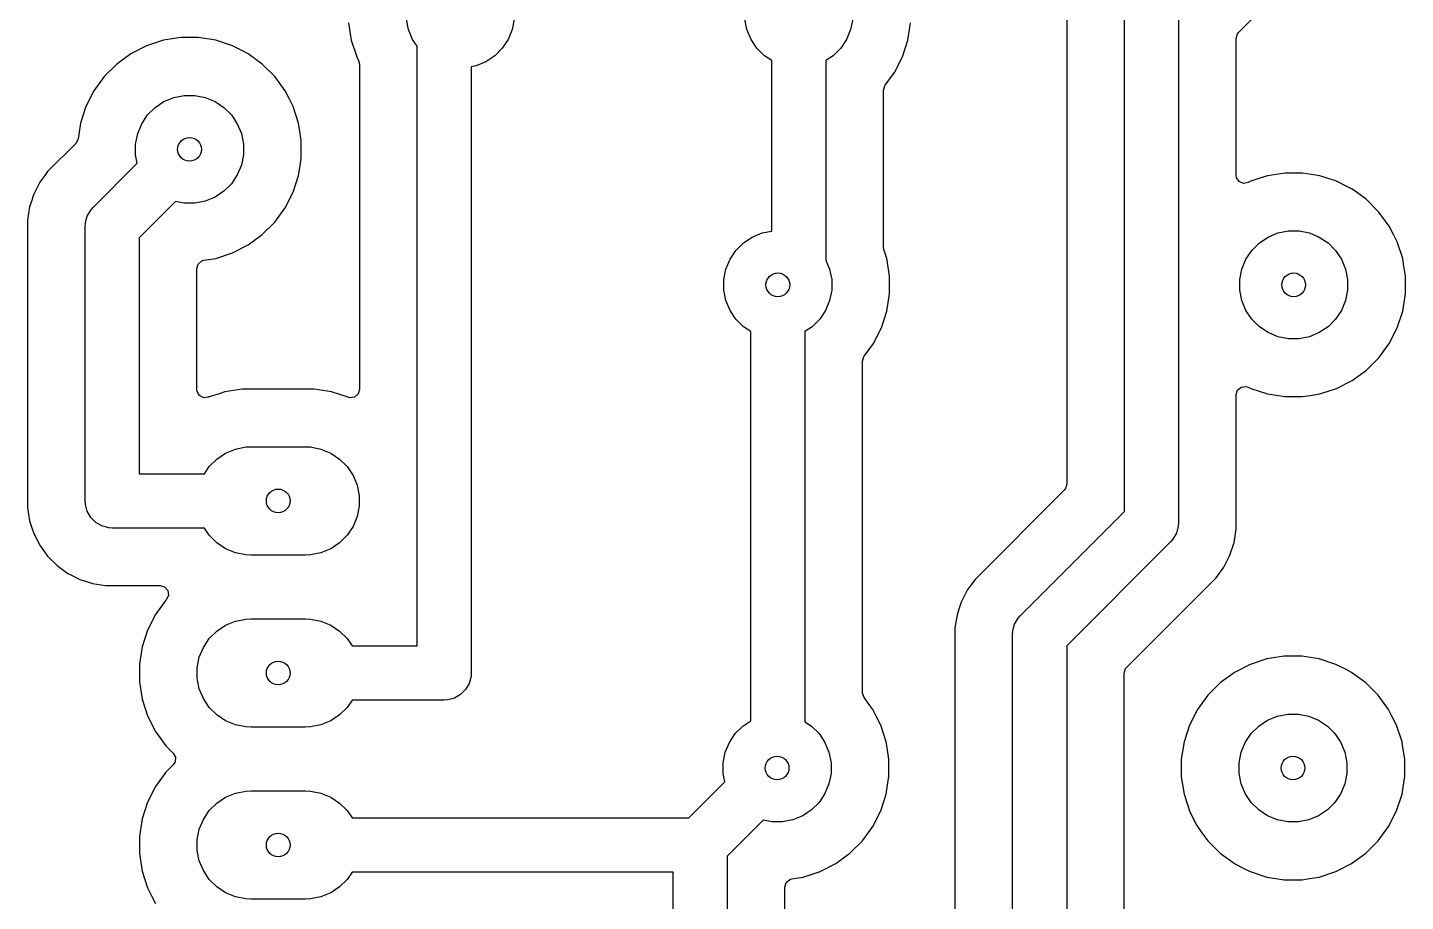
# Model space of a CAD drawing. Header units: millimetres. Extents: x 20 to 120, y -120 to -20.
# Drawn here: x 60.72 to 81.07, y -100.31 to -87.41 of the extents above; entities that cross this region are included whole.
import ezdxf

# ---------------------------------------------------------------- set-up
doc = ezdxf.new("R2010")
doc.units = ezdxf.units.MM
doc.layers.add('B.Cu', color=153, linetype='CONTINUOUS', true_color=0x4d7fc4)

msp = doc.modelspace()

# ---------------------------------------------------------------- linework, layer by layer
at = {"layer": 'B.Cu', "linetype": 'CONTINUOUS'}
for p, q in [((76.0681, -86.897977), (76.0681, -94.146164)), ((78.605419, -87.478055), (79.379905, -86.703569)), ((76.9186, -94.549814), (76.9186, -86.9964)), ((66.344448, -87.437228), (66.313852, -87.283414)), ((67.906148, -87.283414), (67.875552, -87.437228)), ((71.344448, -87.437228), (71.313852, -87.283414)), ((72.906148, -87.283414), (72.875552, -87.437228)), ((77.7186, -87.162086), (77.7186, -94.7155)), ((65.4595, -87.334902), (65.50014, -87.591493)), ((66.404463, -87.582117), (66.344448, -87.437228)), ((67.875552, -87.437228), (67.815537, -87.582117)), ((71.404463, -87.582117), (71.344448, -87.437228)), ((72.875552, -87.437228), (72.815537, -87.582117)), ((73.71986, -87.591493), (73.744797, -87.434045)), ((73.744797, -87.434045), (73.7605, -87.334902)), ((78.5691, -87.565736), (78.588785, -87.498697)), ((78.588785, -87.498697), (78.605419, -87.478055)), ((62.476423, -87.675422), (62.244945, -87.793368)), ((62.723506, -87.59514), (62.476423, -87.675422)), ((62.980098, -87.5545), (62.723506, -87.59514)), ((62.980103, -87.5545), (62.980098, -87.5545)), ((63.239897, -87.5545), (62.980103, -87.5545)), ((63.239902, -87.5545), (63.239897, -87.5545)), ((63.496493, -87.59514), (63.239902, -87.5545)), ((63.743576, -87.675422), (63.496493, -87.59514)), ((63.902764, -87.756534), (63.743576, -87.675422)), ((65.50014, -87.591493), (65.580421, -87.838572)), ((66.4717, -87.682744), (66.404463, -87.582117)), ((66.4717, -96.535), (66.4717, -87.682744)), ((67.728408, -87.712515), (67.617515, -87.823408)), ((67.815537, -87.582117), (67.728408, -87.712515)), ((71.491592, -87.712515), (71.404463, -87.582117)), ((71.602485, -87.823408), (71.491592, -87.712515)), ((72.728408, -87.712515), (72.617515, -87.823408)), ((72.815537, -87.582117), (72.728408, -87.712515)), ((73.639579, -87.838572), (73.71986, -87.591493)), ((78.5691, -89.583805), (78.5691, -87.565736)), ((62.244945, -87.793368), (62.034774, -87.946066)), ((63.975051, -87.793366), (63.902764, -87.756534)), ((63.975053, -87.793367), (63.975051, -87.793366)), ((63.975054, -87.793368), (63.975053, -87.793367)), ((64.110915, -87.892077), (63.975054, -87.793368)), ((64.185229, -87.946069), (64.110915, -87.892077)), ((65.580421, -87.838572), (65.607684, -87.892077)), ((65.607684, -87.892077), (65.6212, -87.948373)), ((67.487117, -87.910537), (67.342228, -87.970552)), ((67.617515, -87.823408), (67.487117, -87.910537)), ((71.71, -87.895247), (71.602485, -87.823408)), ((71.71, -90.411156), (71.71, -87.895247)), ((72.617515, -87.823408), (72.51, -87.895247)), ((72.51, -87.895247), (72.51, -90.838657)), ((73.521634, -88.070051), (73.639579, -87.838572)), ((62.034768, -87.946071), (61.851071, -88.129768)), ((62.034774, -87.946066), (62.034768, -87.946071)), ((64.368931, -88.129771), (64.185229, -87.946069)), ((65.6212, -87.948373), (65.6212, -92.749275)), ((67.342228, -87.970552), (67.2717, -87.984581)), ((67.2717, -87.984581), (67.2717, -96.935)), ((73.384161, -88.259265), (73.521634, -88.070051)), ((61.851066, -88.129774), (61.698368, -88.339945)), ((61.851071, -88.129768), (61.851066, -88.129774)), ((64.521634, -88.339949), (64.368931, -88.129771)), ((73.3605, -88.332122), (73.380185, -88.265083)), ((73.380185, -88.265083), (73.384161, -88.259265)), ((61.698368, -88.339945), (61.580422, -88.571423)), ((62.602485, -88.586592), (62.732883, -88.499463)), ((62.732883, -88.499463), (62.877772, -88.439448)), ((62.877772, -88.439448), (63.031586, -88.408852)), ((63.031586, -88.408852), (63.188414, -88.408852)), ((63.188414, -88.408852), (63.342228, -88.439448)), ((63.342228, -88.439448), (63.487117, -88.499463)), ((63.487117, -88.499463), (63.617515, -88.586592)), ((64.584806, -88.463931), (64.521634, -88.339949)), ((64.639577, -88.571423), (64.584806, -88.463931)), ((73.3605, -90.646952), (73.3605, -88.332122)), ((61.580422, -88.571423), (61.500139, -88.818506)), ((62.404463, -88.827883), (62.491592, -88.697485)), ((62.491592, -88.697485), (62.602485, -88.586592)), ((63.617515, -88.586592), (63.728408, -88.697485)), ((63.728408, -88.697485), (63.815537, -88.827883)), ((64.639577, -88.571425), (64.639577, -88.571423)), ((64.639579, -88.571428), (64.639577, -88.571425)), ((64.71986, -88.818507), (64.639579, -88.571428)), ((61.500139, -88.818506), (61.463557, -89.049477)), ((62.344448, -88.972772), (62.404463, -88.827883)), ((63.815537, -88.827883), (63.875552, -88.972772)), ((64.738947, -88.939021), (64.71986, -88.818507)), ((64.7605, -89.075097), (64.738947, -88.939021)), ((61.428765, -89.11776), (61.014474, -89.532051)), ((61.433628, -89.112612), (61.428765, -89.11776)), ((61.463557, -89.049477), (61.433628, -89.112612)), ((62.313852, -89.126586), (62.344448, -88.972772)), ((62.313852, -89.283414), (62.313852, -89.126586)), ((63.875552, -88.972772), (63.906148, -89.126586)), ((63.906148, -89.126586), (63.906148, -89.283414)), ((64.7605, -89.334902), (64.7605, -89.075097)), ((62.339078, -89.410235), (62.313852, -89.283414)), ((63.906148, -89.283414), (63.875552, -89.437228)), ((64.742539, -89.448298), (64.7605, -89.334902)), ((61.014472, -89.532054), (60.971287, -89.591493)), ((61.014474, -89.532052), (61.014472, -89.532054)), ((61.014474, -89.532051), (61.014474, -89.532052)), ((61.685457, -90.063857), (62.339078, -89.410235)), ((63.875552, -89.437228), (63.815537, -89.582117)), ((64.71986, -89.591493), (64.742539, -89.448298)), ((60.898776, -89.691294), (60.809417, -89.866669)), ((60.971287, -89.591493), (60.898776, -89.691294)), ((63.728408, -89.712515), (63.617515, -89.823408)), ((63.815537, -89.582117), (63.728408, -89.712515)), ((64.639579, -89.838572), (64.71986, -89.591493)), ((78.575728, -89.623803), (78.5691, -89.583805)), ((78.615985, -89.680909), (78.575728, -89.623803)), ((78.680725, -89.707186), (78.615985, -89.680909)), ((78.749395, -89.69429), (78.680725, -89.707186)), ((78.786423, -89.675423), (78.749395, -89.69429)), ((78.786425, -89.675422), (78.786423, -89.675423)), ((78.786428, -89.675421), (78.786425, -89.675422)), ((78.918869, -89.632388), (78.786428, -89.675421)), ((79.033506, -89.59514), (78.918869, -89.632388)), ((79.290098, -89.5545), (79.033506, -89.59514)), ((79.290103, -89.5545), (79.290098, -89.5545)), ((79.549897, -89.5545), (79.290103, -89.5545)), ((79.549902, -89.5545), (79.549897, -89.5545)), ((79.806493, -89.59514), (79.549902, -89.5545)), ((80.053576, -89.675422), (79.806493, -89.59514)), ((80.212764, -89.756534), (80.053576, -89.675422)), ((60.783619, -89.94607), (60.74859, -90.053873)), ((60.78362, -89.946068), (60.783619, -89.94607)), ((60.792446, -89.918899), (60.78362, -89.946068)), ((60.809417, -89.866669), (60.792446, -89.918899)), ((63.487117, -89.910537), (63.342228, -89.970552)), ((63.617515, -89.823408), (63.487117, -89.910537)), ((64.521634, -90.070051), (64.639579, -89.838572)), ((80.285051, -89.793366), (80.212764, -89.756534)), ((80.285053, -89.793367), (80.285051, -89.793366)), ((80.285054, -89.793368), (80.285053, -89.793367)), ((80.360499, -89.848182), (80.285054, -89.793368)), ((80.495229, -89.946069), (80.360499, -89.848182)), ((80.678931, -90.129771), (80.495229, -89.946069)), ((60.74859, -90.053873), (60.7178, -90.248277)), ((61.598748, -90.193626), (61.650959, -90.103195)), ((61.650959, -90.103195), (61.685457, -90.063857)), ((62.904764, -89.975921), (62.3683, -90.512385)), ((63.031586, -90.001148), (62.904764, -89.975921)), ((63.188414, -90.001148), (63.031586, -90.001148)), ((63.342228, -89.970552), (63.188414, -90.001148)), ((64.368931, -90.280229), (64.521634, -90.070051)), ((80.831634, -90.339949), (80.678931, -90.129771)), ((60.7178, -90.248277), (60.7178, -94.493422)), ((61.5683, -90.3467), (61.571722, -90.29449)), ((61.5683, -94.395), (61.5683, -90.3467)), ((61.571722, -90.29449), (61.585243, -90.244029)), ((61.585243, -90.244029), (61.598748, -90.193626)), ((64.185229, -90.463931), (64.368931, -90.280229)), ((80.894805, -90.463928), (80.831634, -90.339949)), ((62.3683, -90.512385), (62.3683, -93.995)), ((63.975051, -90.616634), (64.185229, -90.463931)), ((71.292485, -90.586592), (71.422883, -90.499463)), ((71.422883, -90.499463), (71.567772, -90.439448)), ((71.567772, -90.439448), (71.71, -90.411156)), ((78.912485, -90.586592), (79.042883, -90.499463)), ((79.042883, -90.499463), (79.187772, -90.439448)), ((79.187772, -90.439448), (79.341586, -90.408852)), ((79.341586, -90.408852), (79.498414, -90.408852)), ((79.498414, -90.408852), (79.652228, -90.439448)), ((79.652228, -90.439448), (79.797117, -90.499463)), ((79.797117, -90.499463), (79.927515, -90.586592)), ((80.949577, -90.571423), (80.894805, -90.463928)), ((63.496493, -90.81486), (63.743572, -90.734579)), ((63.743572, -90.734579), (63.975051, -90.616634)), ((71.094463, -90.827883), (71.181592, -90.697485)), ((71.181592, -90.697485), (71.292485, -90.586592)), ((73.366569, -90.68527), (73.3605, -90.646952)), ((73.40986, -90.818507), (73.366569, -90.68527)), ((78.714463, -90.827883), (78.801592, -90.697485)), ((78.801592, -90.697485), (78.912485, -90.586592)), ((79.927515, -90.586592), (80.038408, -90.697485)), ((80.038408, -90.697485), (80.125537, -90.827883)), ((80.949577, -90.571425), (80.949577, -90.571423)), ((80.949579, -90.571428), (80.949577, -90.571425)), ((81.02986, -90.818507), (80.949579, -90.571428)), ((63.2188, -90.964747), (63.238485, -90.897708)), ((63.2188, -92.749275), (63.2188, -90.964747)), ((63.238485, -90.897708), (63.291289, -90.851953)), ((63.291289, -90.851953), (63.323401, -90.842274)), ((63.323401, -90.842274), (63.496493, -90.81486)), ((71.003852, -91.126586), (71.034448, -90.972772)), ((71.034448, -90.972772), (71.094463, -90.827883)), ((72.51, -90.838657), (72.565552, -90.972772)), ((72.565552, -90.972772), (72.596148, -91.126586)), ((73.413624, -90.842274), (73.40986, -90.818507)), ((73.4505, -91.075097), (73.413624, -90.842274)), ((78.623852, -91.126586), (78.654448, -90.972772)), ((78.654448, -90.972772), (78.714463, -90.827883)), ((80.125537, -90.827883), (80.185552, -90.972772)), ((80.185552, -90.972772), (80.216148, -91.126586)), ((81.042404, -90.897708), (81.02986, -90.818507)), ((81.0705, -91.075097), (81.042404, -90.897708)), ((71.003852, -91.283414), (71.003852, -91.126586)), ((72.596148, -91.126586), (72.596148, -91.283414)), ((73.4505, -91.334902), (73.4505, -91.075097)), ((78.623852, -91.283414), (78.623852, -91.126586)), ((80.216148, -91.126586), (80.216148, -91.283414)), ((81.0705, -91.334902), (81.0705, -91.075097)), ((71.034448, -91.437228), (71.003852, -91.283414)), ((72.596148, -91.283414), (72.565552, -91.437228)), ((73.439678, -91.403226), (73.4505, -91.334902)), ((78.654448, -91.437228), (78.623852, -91.283414)), ((80.216148, -91.283414), (80.185552, -91.437228)), ((81.059678, -91.403226), (81.0705, -91.334902)), ((71.094463, -91.582117), (71.034448, -91.437228)), ((71.181592, -91.712515), (71.094463, -91.582117)), ((72.505537, -91.582117), (72.418408, -91.712515)), ((72.565552, -91.437228), (72.505537, -91.582117)), ((73.40986, -91.591493), (73.439678, -91.403226)), ((78.714463, -91.582117), (78.654448, -91.437228)), ((78.801592, -91.712515), (78.714463, -91.582117)), ((80.125537, -91.582117), (80.038408, -91.712515)), ((80.185552, -91.437228), (80.125537, -91.582117)), ((81.02986, -91.591493), (81.059678, -91.403226)), ((71.292485, -91.823408), (71.181592, -91.712515)), ((72.418408, -91.712515), (72.307515, -91.823408)), ((73.329579, -91.838572), (73.40986, -91.591493)), ((78.912485, -91.823408), (78.801592, -91.712515)), ((80.038408, -91.712515), (79.927515, -91.823408)), ((80.949579, -91.838572), (81.02986, -91.591493)), ((71.4, -91.895247), (71.292485, -91.823408)), ((71.4, -97.641371), (71.4, -91.895247)), ((72.307515, -91.823408), (72.2, -91.895247)), ((72.2, -91.895247), (72.2, -97.654734)), ((73.211634, -92.070051), (73.329579, -91.838572)), ((79.042883, -91.910537), (78.912485, -91.823408)), ((79.187772, -91.970552), (79.042883, -91.910537)), ((79.341586, -92.001148), (79.187772, -91.970552)), ((79.652228, -91.970552), (79.498414, -92.001148)), ((79.797117, -91.910537), (79.652228, -91.970552)), ((79.927515, -91.823408), (79.797117, -91.910537)), ((80.831634, -92.070051), (80.949579, -91.838572)), ((73.074161, -92.259265), (73.211634, -92.070051)), ((79.498414, -92.001148), (79.341586, -92.001148)), ((80.678931, -92.280229), (80.831634, -92.070051)), ((73.0505, -92.332122), (73.070185, -92.265083)), ((73.0505, -97.22494), (73.0505, -92.332122)), ((73.070185, -92.265083), (73.074161, -92.259265)), ((80.495229, -92.463931), (80.678931, -92.280229)), ((80.285051, -92.616634), (80.495229, -92.463931)), ((63.222613, -92.779788), (63.2188, -92.749275)), ((63.258189, -92.839922), (63.222613, -92.779788)), ((63.633506, -92.78514), (63.54909, -92.812568)), ((63.890098, -92.7445), (63.633506, -92.78514)), ((63.890103, -92.7445), (63.890098, -92.7445)), ((64.949897, -92.7445), (63.890103, -92.7445)), ((64.949902, -92.7445), (64.949897, -92.7445)), ((65.206493, -92.78514), (64.949902, -92.7445)), ((65.453572, -92.865421), (65.206493, -92.78514)), ((65.6212, -92.749275), (65.601515, -92.816314)), ((78.5691, -92.826194), (78.588785, -92.759155)), ((78.588785, -92.759155), (78.641589, -92.7134)), ((78.641589, -92.7134), (78.710747, -92.703456)), ((78.710747, -92.703456), (78.749393, -92.715708)), ((78.749393, -92.715708), (78.786428, -92.734579)), ((78.786428, -92.734579), (79.033507, -92.81486)), ((79.806493, -92.81486), (80.053572, -92.734579)), ((80.053572, -92.734579), (80.285051, -92.616634)), ((63.320628, -92.871277), (63.258189, -92.839922)), ((63.38112, -92.86485), (63.320628, -92.871277)), ((63.381795, -92.866927), (63.38112, -92.86485)), ((63.386424, -92.865422), (63.381795, -92.866927)), ((63.386428, -92.865421), (63.386424, -92.865422)), ((63.54909, -92.812568), (63.386428, -92.865421)), ((65.453575, -92.865422), (65.453572, -92.865421)), ((65.458205, -92.866927), (65.453575, -92.865422)), ((65.45843, -92.866232), (65.458205, -92.866927)), ((65.479553, -92.872013), (65.45843, -92.866232)), ((65.548711, -92.862069), (65.479553, -92.872013)), ((65.601515, -92.816314), (65.548711, -92.862069)), ((78.5691, -93.265097), (78.5691, -92.826194)), ((79.033507, -92.81486), (79.165706, -92.835797)), ((79.165706, -92.835797), (79.290098, -92.8555)), ((79.290098, -92.8555), (79.290103, -92.8555)), ((79.290103, -92.8555), (79.549902, -92.8555)), ((79.549902, -92.8555), (79.663298, -92.837539)), ((79.663298, -92.837539), (79.806493, -92.81486)), ((78.5691, -94.813917), (78.5691, -93.265097)), ((63.787772, -93.629448), (63.941586, -93.598852)), ((63.941586, -93.598852), (64.02, -93.595)), ((64.02, -93.595), (64.82, -93.595)), ((64.82, -93.595), (64.898414, -93.598852)), ((64.898414, -93.598852), (65.052228, -93.629448)), ((63.401592, -93.887485), (63.512485, -93.776592)), ((63.512485, -93.776592), (63.642883, -93.689463)), ((63.642883, -93.689463), (63.787772, -93.629448)), ((65.052228, -93.629448), (65.197117, -93.689463)), ((65.197117, -93.689463), (65.327515, -93.776592)), ((65.327515, -93.776592), (65.438408, -93.887485)), ((62.3683, -93.995), (63.329753, -93.995)), ((63.329753, -93.995), (63.401592, -93.887485)), ((65.438408, -93.887485), (65.525537, -94.017883)), ((65.525537, -94.017883), (65.585552, -94.162772)), ((65.585552, -94.162772), (65.616148, -94.316586)), ((76.048415, -94.213203), (76.031781, -94.233845)), ((76.0681, -94.146164), (76.048415, -94.213203)), ((61.571722, -94.44721), (61.5683, -94.395)), ((65.616148, -94.316586), (65.616148, -94.473414)), ((76.031781, -94.233845), (74.713074, -95.552551)), ((60.7178, -94.493422), (60.74859, -94.687826)), ((61.598748, -94.548073), (61.571722, -94.44721)), ((61.650959, -94.638505), (61.598748, -94.548073)), ((61.724795, -94.712341), (61.650959, -94.638505)), ((65.585552, -94.627228), (65.525537, -94.772117)), ((65.616148, -94.473414), (65.585552, -94.627228)), ((75.384057, -96.084357), (76.9186, -94.549814)), ((60.74859, -94.687826), (60.787193, -94.806631)), ((60.787193, -94.806631), (60.809416, -94.875025)), ((61.815227, -94.764552), (61.724795, -94.712341)), ((61.91609, -94.791578), (61.815227, -94.764552)), ((61.9683, -94.795), (61.91609, -94.791578)), ((63.329753, -94.795), (61.9683, -94.795)), ((63.401592, -94.902515), (63.329753, -94.795)), ((65.525537, -94.772117), (65.438408, -94.902515)), ((77.715178, -94.76771), (77.688152, -94.868573)), ((77.7186, -94.7155), (77.715178, -94.76771)), ((78.559421, -94.875026), (78.5691, -94.813917)), ((60.809416, -94.875025), (60.898776, -95.050405)), ((63.512485, -95.013408), (63.401592, -94.902515)), ((63.642883, -95.100537), (63.512485, -95.013408)), ((65.327515, -95.013408), (65.197117, -95.100537)), ((65.438408, -94.902515), (65.327515, -95.013408)), ((77.601443, -94.998342), (76.0669, -96.532885)), ((77.635941, -94.959005), (77.601443, -94.998342)), ((77.688152, -94.868573), (77.635941, -94.959005)), ((78.477484, -95.195525), (78.538309, -95.008326)), ((78.538309, -95.008326), (78.559421, -94.875026)), ((60.898776, -95.050405), (61.014472, -95.209646)), ((61.014472, -95.209646), (61.153654, -95.348828)), ((63.787772, -95.160552), (63.642883, -95.100537)), ((63.941586, -95.191148), (63.787772, -95.160552)), ((64.02, -95.195), (63.941586, -95.191148)), ((64.82, -95.195), (64.02, -95.195)), ((64.898414, -95.191148), (64.82, -95.195)), ((65.052228, -95.160552), (64.898414, -95.191148)), ((65.197117, -95.100537), (65.052228, -95.160552)), ((78.388124, -95.370905), (78.477484, -95.195525)), ((61.153654, -95.348828), (61.312895, -95.464524)), ((78.272429, -95.530145), (78.388124, -95.370905)), ((61.312895, -95.464524), (61.36485, -95.490996)), ((61.36485, -95.490996), (61.48827, -95.553882)), ((61.48827, -95.553882), (61.488272, -95.553882)), ((61.488272, -95.553882), (61.488275, -95.553884)), ((61.488275, -95.553884), (61.588617, -95.586487)), ((61.588617, -95.586487), (61.675473, -95.614709)), ((61.675473, -95.614709), (61.869878, -95.6455)), ((61.869878, -95.6455), (61.869883, -95.6455)), ((61.869883, -95.6455), (62.066717, -95.6455)), ((62.066717, -95.6455), (62.675978, -95.6455)), ((62.675978, -95.6455), (62.743017, -95.665185)), ((74.666517, -95.616631), (74.597376, -95.711794)), ((74.713072, -95.552554), (74.666517, -95.616631)), ((74.713074, -95.552552), (74.713072, -95.552554)), ((74.713074, -95.552551), (74.713074, -95.552552)), ((77.533797, -96.268777), (78.272429, -95.530145)), ((62.761066, -95.859774), (62.608368, -96.069945)), ((62.743017, -95.665185), (62.788772, -95.717989)), ((62.761071, -95.859768), (62.761066, -95.859774)), ((62.763659, -95.857181), (62.761071, -95.859768)), ((62.769691, -95.850703), (62.763659, -95.857181)), ((62.798716, -95.787147), (62.769691, -95.850703)), ((62.788772, -95.717989), (62.798716, -95.787147)), ((74.597376, -95.711794), (74.508017, -95.887169)), ((74.457485, -96.042688), (74.447191, -96.074371)), ((74.457486, -96.042689), (74.457485, -96.042688)), ((74.477992, -95.979577), (74.457486, -96.042688)), ((74.457486, -96.042688), (74.457486, -96.042689)), ((74.508017, -95.887169), (74.477992, -95.979577)), ((62.608368, -96.069945), (62.490422, -96.301423)), ((63.512485, -96.316592), (63.642883, -96.229463)), ((63.642883, -96.229463), (63.787772, -96.169448)), ((63.787772, -96.169448), (63.941586, -96.138852)), ((63.941586, -96.138852), (64.02, -96.135)), ((64.02, -96.135), (64.82, -96.135)), ((64.82, -96.135), (64.898414, -96.138852)), ((64.898414, -96.138852), (65.052228, -96.169448)), ((65.052228, -96.169448), (65.197117, -96.229463)), ((65.197117, -96.229463), (65.327515, -96.316592)), ((74.447191, -96.074371), (74.4164, -96.268777)), ((75.282705, -96.268777), (75.297348, -96.214126)), ((75.297348, -96.214126), (75.349559, -96.123695)), ((75.349559, -96.123695), (75.384057, -96.084357)), ((62.490422, -96.301423), (62.41014, -96.548506)), ((63.314463, -96.557883), (63.401592, -96.427485)), ((63.401592, -96.427485), (63.512485, -96.316592)), ((65.327515, -96.316592), (65.438408, -96.427485)), ((65.438408, -96.427485), (65.510247, -96.535)), ((74.4164, -96.268777), (74.4164, -107.035064)), ((75.2669, -96.3672), (75.270322, -96.31499)), ((75.2669, -107.438714), (75.2669, -96.3672)), ((75.270322, -96.31499), (75.282705, -96.268777)), ((76.953719, -96.848855), (77.533797, -96.268777)), ((62.41014, -96.548506), (62.3695, -96.805097)), ((63.254448, -96.702772), (63.314463, -96.557883)), ((65.510247, -96.535), (66.4717, -96.535)), ((76.0669, -96.532885), (76.0669, -107.6044)), ((62.3695, -96.805097), (62.3695, -97.064902)), ((63.223852, -96.856586), (63.254448, -96.702772)), ((63.223852, -97.013414), (63.223852, -96.856586)), ((76.9174, -96.936536), (76.937085, -96.869497)), ((76.937085, -96.869497), (76.953719, -96.848855)), ((78.776423, -96.808722), (78.544945, -96.926668)), ((79.023506, -96.72844), (78.776423, -96.808722)), ((79.280098, -96.6878), (79.023506, -96.72844)), ((79.280103, -96.6878), (79.280098, -96.6878)), ((79.539897, -96.6878), (79.280103, -96.6878)), ((79.539902, -96.6878), (79.539897, -96.6878)), ((79.796493, -96.72844), (79.539902, -96.6878)), ((80.043576, -96.808722), (79.796493, -96.72844)), ((80.193619, -96.885174), (80.043576, -96.808722)), ((62.3695, -97.064902), (62.41014, -97.321493)), ((63.254448, -97.167228), (63.223852, -97.013414)), ((67.268278, -96.98721), (67.241252, -97.088073)), ((67.2717, -96.935), (67.268278, -96.98721)), ((76.9174, -98.208397), (76.9174, -96.936536)), ((78.334768, -97.079371), (78.151071, -97.263068)), ((78.334774, -97.079366), (78.334768, -97.079371)), ((78.544945, -96.926668), (78.334774, -97.079366)), ((80.275051, -96.926666), (80.193619, -96.885174)), ((80.275053, -96.926667), (80.275051, -96.926666)), ((80.275054, -96.926668), (80.275053, -96.926667)), ((80.485225, -97.079366), (80.275054, -96.926668)), ((80.485229, -97.079369), (80.485225, -97.079366)), ((80.668931, -97.263071), (80.485229, -97.079369)), ((63.314463, -97.312117), (63.254448, -97.167228)), ((67.115205, -97.252341), (67.024773, -97.304552)), ((67.189041, -97.178505), (67.115205, -97.252341)), ((67.241252, -97.088073), (67.189041, -97.178505)), ((73.050702, -97.232019), (73.0505, -97.22494)), ((73.074182, -97.297825), (73.050702, -97.232019)), ((78.151066, -97.263074), (77.998368, -97.473245)), ((78.151071, -97.263068), (78.151066, -97.263074)), ((80.821634, -97.473249), (80.668931, -97.263071)), ((62.41014, -97.321493), (62.490422, -97.568576)), ((63.401592, -97.442515), (63.314463, -97.312117)), ((63.512485, -97.553408), (63.401592, -97.442515)), ((65.438408, -97.442515), (65.327515, -97.553408)), ((65.510247, -97.335), (65.438408, -97.442515)), ((66.8717, -97.335), (65.510247, -97.335)), ((66.92391, -97.331578), (66.8717, -97.335)), ((67.024773, -97.304552), (66.92391, -97.331578)), ((73.159332, -97.415025), (73.074182, -97.297825)), ((73.201634, -97.473249), (73.159332, -97.415025)), ((73.251656, -97.571423), (73.201634, -97.473249)), ((77.998368, -97.473245), (77.880422, -97.704723)), ((80.871656, -97.571423), (80.821634, -97.473249)), ((62.490422, -97.568576), (62.608368, -97.800054)), ((63.642883, -97.640537), (63.512485, -97.553408)), ((63.787772, -97.700552), (63.642883, -97.640537)), ((65.197117, -97.640537), (65.052228, -97.700552)), ((65.327515, -97.553408), (65.197117, -97.640537)), ((71.282485, -97.719892), (71.4, -97.641371)), ((72.2, -97.654734), (72.297515, -97.719892)), ((73.319577, -97.704723), (73.251656, -97.571423)), ((78.902485, -97.719892), (79.032883, -97.632763)), ((79.032883, -97.632763), (79.177772, -97.572748)), ((79.177772, -97.572748), (79.331586, -97.542152)), ((79.331586, -97.542152), (79.488414, -97.542152)), ((79.488414, -97.542152), (79.642228, -97.572748)), ((79.642228, -97.572748), (79.787117, -97.632763)), ((79.787117, -97.632763), (79.917515, -97.719892)), ((80.939577, -97.704723), (80.871656, -97.571423)), ((62.608368, -97.800054), (62.761066, -98.010225)), ((63.941586, -97.731148), (63.787772, -97.700552)), ((64.02, -97.735), (63.941586, -97.731148)), ((64.82, -97.735), (64.02, -97.735)), ((64.898414, -97.731148), (64.82, -97.735)), ((65.052228, -97.700552), (64.898414, -97.731148)), ((71.084463, -97.961183), (71.171592, -97.830785)), ((71.171592, -97.830785), (71.282485, -97.719892)), ((72.297515, -97.719892), (72.408408, -97.830785)), ((72.408408, -97.830785), (72.495537, -97.961183)), ((73.319577, -97.704725), (73.319577, -97.704723)), ((73.319579, -97.704728), (73.319577, -97.704725)), ((73.39986, -97.951807), (73.319579, -97.704728)), ((77.880422, -97.704723), (77.80014, -97.951806)), ((78.704463, -97.961183), (78.791592, -97.830785)), ((78.791592, -97.830785), (78.902485, -97.719892)), ((79.917515, -97.719892), (80.028408, -97.830785)), ((80.028408, -97.830785), (80.115537, -97.961183)), ((80.939577, -97.704725), (80.939577, -97.704723)), ((80.939579, -97.704728), (80.939577, -97.704725)), ((81.01986, -97.951807), (80.939579, -97.704728)), ((62.761066, -98.010225), (62.761071, -98.010231)), ((62.761071, -98.010231), (62.868159, -98.117319)), ((71.024448, -98.106072), (71.084463, -97.961183)), ((72.495537, -97.961183), (72.555552, -98.106072)), ((73.408209, -98.004524), (73.39986, -97.951807)), ((73.4405, -98.208397), (73.408209, -98.004524)), ((77.80014, -97.951806), (77.7595, -98.208397)), ((78.644448, -98.106072), (78.704463, -97.961183)), ((80.115537, -97.961183), (80.175552, -98.106072)), ((81.028209, -98.004524), (81.01986, -97.951807)), ((81.0605, -98.208397), (81.028209, -98.004524)), ((62.868159, -98.292681), (62.761071, -98.399768)), ((62.868159, -98.117319), (62.901644, -98.178642)), ((62.89666, -98.248334), (62.868159, -98.292681)), ((62.901644, -98.178642), (62.89666, -98.248334)), ((70.993852, -98.259886), (71.024448, -98.106072)), ((70.993852, -98.416714), (70.993852, -98.259886)), ((72.555552, -98.106072), (72.586148, -98.259886)), ((72.586148, -98.259886), (72.586148, -98.416714)), ((73.4405, -98.468202), (73.4405, -98.208397)), ((76.9174, -106.639764), (76.9174, -98.208397)), ((77.7595, -98.208397), (77.7595, -98.468202)), ((78.613852, -98.259886), (78.644448, -98.106072)), ((78.613852, -98.416714), (78.613852, -98.259886)), ((80.175552, -98.106072), (80.206148, -98.259886)), ((80.206148, -98.259886), (80.206148, -98.416714)), ((81.0605, -98.468202), (81.0605, -98.208397)), ((62.761066, -98.399774), (62.608368, -98.609945)), ((62.761071, -98.399768), (62.761066, -98.399774)), ((71.019078, -98.543535), (70.993852, -98.416714)), ((72.586148, -98.416714), (72.555552, -98.570528)), ((73.431637, -98.524158), (73.4405, -98.468202)), ((77.7595, -98.468202), (77.80014, -98.724793)), ((78.644448, -98.570528), (78.613852, -98.416714)), ((80.206148, -98.416714), (80.175552, -98.570528)), ((81.051637, -98.524158), (81.0605, -98.468202)), ((62.608368, -98.609945), (62.490422, -98.841423)), ((63.642883, -98.769463), (63.787772, -98.709448)), ((63.787772, -98.709448), (63.941586, -98.678852)), ((63.941586, -98.678852), (64.02, -98.675)), ((64.02, -98.675), (64.82, -98.675)), ((64.82, -98.675), (64.898414, -98.678852)), ((64.898414, -98.678852), (65.052228, -98.709448)), ((65.052228, -98.709448), (65.197117, -98.769463)), ((70.487614, -99.075), (71.019078, -98.543535)), ((72.555552, -98.570528), (72.495537, -98.715417)), ((73.39986, -98.724793), (73.431637, -98.524158)), ((78.704463, -98.715417), (78.644448, -98.570528)), ((80.175552, -98.570528), (80.115537, -98.715417)), ((81.01986, -98.724793), (81.051637, -98.524158)), ((62.490422, -98.841423), (62.41014, -99.088506)), ((63.401592, -98.967485), (63.512485, -98.856592)), ((63.512485, -98.856592), (63.642883, -98.769463)), ((65.197117, -98.769463), (65.327515, -98.856592)), ((65.327515, -98.856592), (65.438408, -98.967485)), ((72.408408, -98.845815), (72.297515, -98.956708)), ((72.495537, -98.715417), (72.408408, -98.845815)), ((73.319579, -98.971872), (73.39986, -98.724793)), ((77.80014, -98.724793), (77.880422, -98.971876)), ((78.791592, -98.845815), (78.704463, -98.715417)), ((78.902485, -98.956708), (78.791592, -98.845815)), ((80.028408, -98.845815), (79.917515, -98.956708)), ((80.115537, -98.715417), (80.028408, -98.845815)), ((80.939579, -98.971872), (81.01986, -98.724793)), ((62.41014, -99.088506), (62.3695, -99.345097)), ((63.254448, -99.242772), (63.314463, -99.097883)), ((63.314463, -99.097883), (63.401592, -98.967485)), ((65.438408, -98.967485), (65.510247, -99.075)), ((65.510247, -99.075), (70.487614, -99.075)), ((71.584764, -99.109221), (71.0533, -99.640685)), ((71.711586, -99.134448), (71.584764, -99.109221)), ((72.022228, -99.103852), (71.868414, -99.134448)), ((72.167117, -99.043837), (72.022228, -99.103852)), ((72.297515, -98.956708), (72.167117, -99.043837)), ((73.201634, -99.203351), (73.319579, -98.971872)), ((77.880422, -98.971876), (77.922522, -99.0545)), ((77.922522, -99.0545), (77.989002, -99.184974)), ((79.032883, -99.043837), (78.902485, -98.956708)), ((79.177772, -99.103852), (79.032883, -99.043837)), ((79.331586, -99.134448), (79.177772, -99.103852)), ((79.642228, -99.103852), (79.488414, -99.134448)), ((79.787117, -99.043837), (79.642228, -99.103852)), ((79.917515, -98.956708), (79.787117, -99.043837)), ((80.821634, -99.203351), (80.939579, -98.971872)), ((63.223852, -99.396586), (63.254448, -99.242772)), ((71.868414, -99.134448), (71.711586, -99.134448)), ((73.048931, -99.413529), (73.201634, -99.203351)), ((77.989002, -99.184974), (77.998368, -99.203354)), ((77.998368, -99.203354), (78.063767, -99.293368)), ((78.063767, -99.293368), (78.151069, -99.413529)), ((79.488414, -99.134448), (79.331586, -99.134448)), ((80.668931, -99.413529), (80.821634, -99.203351)), ((62.3695, -99.345097), (62.3695, -99.604902)), ((63.223852, -99.553414), (63.223852, -99.396586)), ((72.865229, -99.597231), (73.048931, -99.413529)), ((78.151069, -99.413529), (78.334771, -99.597231)), ((80.485229, -99.597231), (80.668931, -99.413529)), ((62.3695, -99.604902), (62.41014, -99.861493)), ((63.254448, -99.707228), (63.223852, -99.553414)), ((63.314463, -99.852117), (63.254448, -99.707228)), ((71.0533, -99.640685), (71.0533, -104.892614)), ((72.655051, -99.749934), (72.865229, -99.597231)), ((78.334771, -99.597231), (78.544949, -99.749934)), ((80.275051, -99.749934), (80.485229, -99.597231)), ((62.41014, -99.861493), (62.490422, -100.108576)), ((63.401592, -99.982515), (63.314463, -99.852117)), ((65.510247, -99.875), (65.438408, -99.982515)), ((70.2533, -99.875), (65.510247, -99.875)), ((70.2533, -105.0583), (70.2533, -99.875)), ((72.176493, -99.94816), (72.423572, -99.867879)), ((72.423572, -99.867879), (72.655051, -99.749934)), ((78.544949, -99.749934), (78.672371, -99.814859)), ((78.672371, -99.814859), (78.776423, -99.867877)), ((78.776423, -99.867877), (78.776425, -99.867877)), ((78.776425, -99.867877), (78.776428, -99.867879)), ((78.776428, -99.867879), (79.023507, -99.94816)), ((79.796493, -99.94816), (80.043572, -99.867879)), ((80.043572, -99.867879), (80.275051, -99.749934)), ((62.490422, -100.108576), (62.554501, -100.234336)), ((63.512485, -100.093408), (63.401592, -99.982515)), ((63.642883, -100.180537), (63.512485, -100.093408)), ((65.327515, -100.093408), (65.197117, -100.180537)), ((65.438408, -99.982515), (65.327515, -100.093408)), ((71.9038, -100.097256), (71.923485, -100.030217)), ((71.9038, -104.44446), (71.9038, -100.097256)), ((71.923485, -100.030217), (71.976289, -99.984462)), ((71.976289, -99.984462), (72.008402, -99.974783)), ((72.008402, -99.974783), (72.066928, -99.965512)), ((72.066928, -99.965512), (72.176493, -99.94816)), ((79.023507, -99.94816), (79.155706, -99.969097)), ((79.155706, -99.969097), (79.280098, -99.9888)), ((79.280098, -99.9888), (79.280103, -99.9888)), ((79.280103, -99.9888), (79.539902, -99.9888)), ((79.539902, -99.9888), (79.653298, -99.970839)), ((79.653298, -99.970839), (79.796493, -99.94816)), ((62.554501, -100.234336), (62.608366, -100.340051)), ((63.787772, -100.240552), (63.642883, -100.180537)), ((63.941586, -100.271148), (63.787772, -100.240552)), ((64.02, -100.275), (63.941586, -100.271148)), ((64.82, -100.275), (64.02, -100.275)), ((64.898414, -100.271148), (64.82, -100.275)), ((65.052228, -100.240552), (64.898414, -100.271148)), ((65.197117, -100.180537), (65.052228, -100.240552))]:
    msp.add_line(p, q, dxfattribs=at)
at = {"layer": 'B.Cu'}
for centre in [(63.11, -89.205), (63.11, -89.205), (71.8, -91.205), (71.8, -91.205), (79.42, -91.205), (79.42, -91.205), (64.42, -94.395), (64.42, -94.395), (64.42, -96.935), (64.42, -96.935), (71.79, -98.3383), (71.79, -98.3383), (79.41, -98.3383), (79.41, -98.3383), (64.42, -99.475), (64.42, -99.475)]:
    msp.add_circle(centre, 0.175, dxfattribs=at)

doc.saveas('drawing.dxf')
